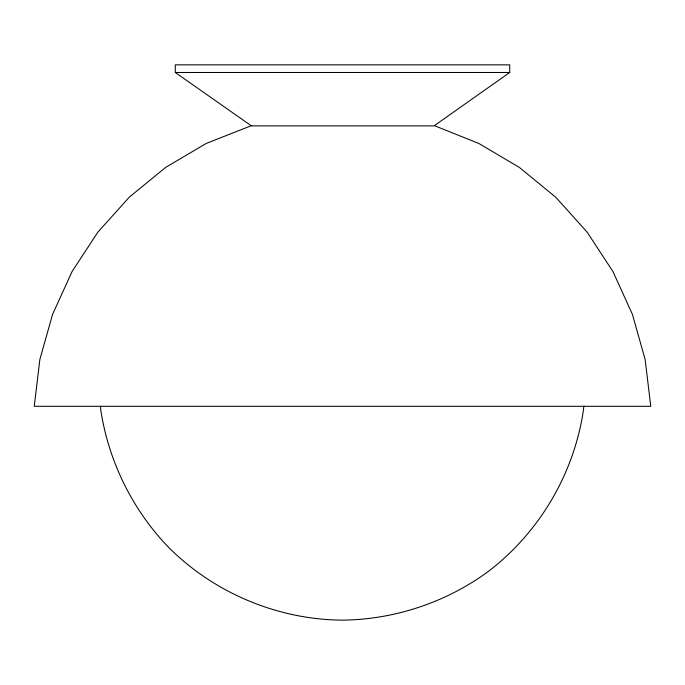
<?xml version="1.0" encoding="UTF-8"?>
<svg xmlns="http://www.w3.org/2000/svg" width="685" height="685" viewBox="0 0 685 685"><rect width="100%" height="100%" fill="white"/><g stroke="black" fill="none" stroke-linecap="round" stroke-linejoin="round"><path stroke-width="1.03" d="M583.731 406.162L583.551 409.305C574.253 473.609 539.172 533.084 487.292 572.215C445.31 602.646 394.354 619.531 342.5 620.148C277.468 619.668 213.746 592.859 167.945 546.681C132.034 509.075 108.358 460.74 100.669 409.305L100.489 406.162M509.717 72.482L434.042 125.886L251.429 125.886L175.283 72.482L175.283 64.852L509.717 64.852L509.717 72.482L175.283 72.482M251.832 125.483L206.142 143.482L165.65 167.405L129.26 197.211L97.827 232.189L72.062 271.543L52.582 314.346L39.841 359.556L34.25 406.308L650.75 406.308L645.159 359.556L632.418 314.346L612.938 271.543L587.173 232.189L555.74 197.211L519.35 167.405L478.858 143.482L435.206 125.98"/></g></svg>
